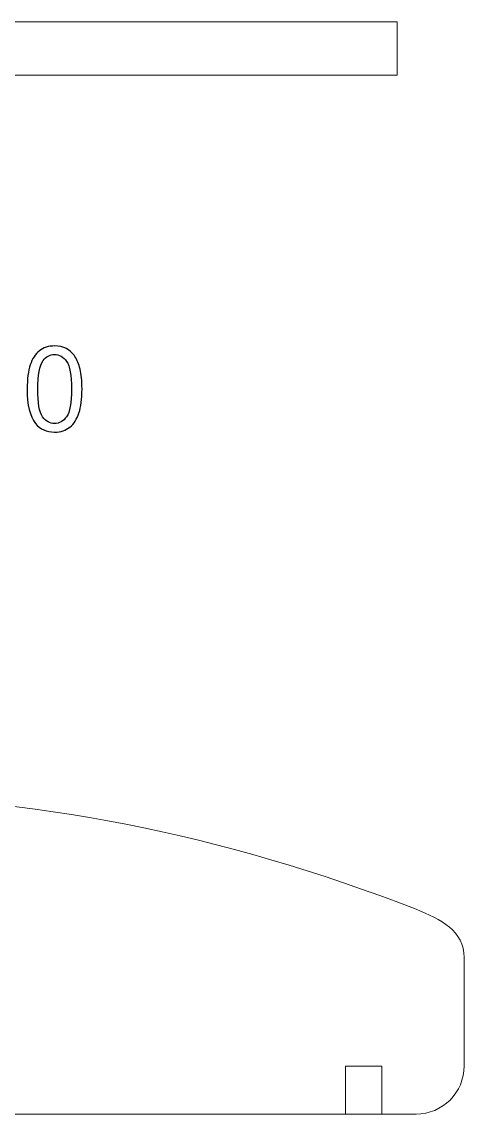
# Model space of a CAD drawing. Header units: centimetres. Extents: x -860 to -17, y -240 to 97.
# Drawn here: x -592.69 to -574.48, y -191.18 to -146.23 of the extents above; entities that cross this region are included whole.
import ezdxf

# ---------------------------------------------------------------- set-up
doc = ezdxf.new("R2010")
doc.units = ezdxf.units.CM
doc.header["$MEASUREMENT"] = 0
doc.layers.add('layer 1', color=7, linetype='Continuous')

msp = doc.modelspace()

# ---------------------------------------------------------------- linework, layer by layer
at = {"layer": 'layer 1', "color": 242, "lineweight": 20}
for points in [[(-621.24229, -146.22696), (-621.24229, -146.22696), (-577.24229, -146.22696), (-577.24229, -146.22696), (-577.24229, -146.22696), (-577.24229, -146.22696), (-577.24229, -148.42696), (-577.24229, -148.42696), (-577.24229, -148.42696), (-577.24229, -148.42696), (-621.24229, -148.42696), (-621.24229, -148.42696), (-621.24229, -148.42696), (-621.24229, -148.42696), (-621.24229, -146.22696), (-621.24229, -146.22696)], [(-579.36218, -191.18173), (-579.36218, -191.18173), (-577.86217, -191.18173), (-577.86217, -191.18173), (-577.86217, -191.18173), (-577.86217, -191.18173), (-577.86217, -189.20183), (-577.86217, -189.20183), (-577.86217, -189.20183), (-577.86217, -189.20183), (-579.36218, -189.20183), (-579.36218, -189.20183), (-579.36218, -189.20183), (-579.36218, -189.20183), (-579.36218, -191.18173), (-579.36218, -191.18173)]]:
    msp.add_open_spline(points, degree=3, knots=[0, 0, 0, 0, 0.2, 0.2, 0.2, 0.2, 0.4, 0.4, 0.4, 0.4, 0.6, 0.6, 0.6, 0.6, 1, 1, 1, 1], dxfattribs=at)
at = {"layer": 'layer 1', "color": 250}
for points, knots in [([(-592.47403, -161.33847), (-592.47403, -160.92861), (-592.432, -160.59717), (-592.34792, -160.34657), (-592.34792, -160.34657), (-592.26304, -160.09515), (-592.13774, -159.90195), (-591.97121, -159.76694), (-591.97121, -159.76694), (-591.80549, -159.63194), (-591.59611, -159.56484), (-591.34389, -159.56484), (-591.34389, -159.56484), (-591.15796, -159.56484), (-590.99466, -159.60203), (-590.85319, -159.67721), (-590.85319, -159.67721), (-590.71253, -159.75239), (-590.59612, -159.86072), (-590.50558, -160.00219), (-590.50558, -160.00219), (-590.41504, -160.14285), (-590.3439, -160.31504), (-590.29216, -160.51795), (-590.29216, -160.51795), (-590.23962, -160.72085), (-590.21375, -160.9949), (-590.21375, -161.33847), (-590.21375, -161.33847), (-590.21375, -161.74591), (-590.25578, -162.07573), (-590.33905, -162.32634), (-590.33905, -162.32634), (-590.42231, -162.57775), (-590.54762, -162.77096), (-590.71415, -162.90677), (-590.71415, -162.90677), (-590.87987, -163.04258), (-591.09005, -163.11048), (-591.34389, -163.11048), (-591.34389, -163.11048), (-591.67776, -163.11048), (-591.94049, -162.99165), (-592.13127, -162.75317), (-592.13127, -162.75317), (-592.36005, -162.46215), (-592.47403, -161.99085), (-592.47403, -161.33847)], [0, 0, 0, 0, 0.07692308, 0.07692308, 0.07692308, 0.07692308, 0.15384615, 0.15384615, 0.15384615, 0.15384615, 0.23076923, 0.23076923, 0.23076923, 0.23076923, 0.30769231, 0.30769231, 0.30769231, 0.30769231, 0.38461538, 0.38461538, 0.38461538, 0.38461538, 0.46153846, 0.46153846, 0.46153846, 0.46153846, 0.53846154, 0.53846154, 0.53846154, 0.53846154, 0.61538462, 0.61538462, 0.61538462, 0.61538462, 0.69230769, 0.69230769, 0.69230769, 0.69230769, 0.76923077, 0.76923077, 0.76923077, 0.76923077, 0.84615385, 0.84615385, 0.84615385, 0.84615385, 1, 1, 1, 1]), ([(-592.0375, -161.34009), (-592.0375, -161.91163), (-591.97121, -162.29158), (-591.83782, -162.47912), (-591.83782, -162.47912), (-591.70444, -162.66748), (-591.53952, -162.76126), (-591.34389, -162.76126), (-591.34389, -162.76126), (-591.14826, -162.76126), (-590.98334, -162.66667), (-590.84996, -162.47832), (-590.84996, -162.47832), (-590.71657, -162.28915), (-590.65028, -161.91001), (-590.65028, -161.34009), (-590.65028, -161.34009), (-590.65028, -160.76855), (-590.71657, -160.3886), (-590.84996, -160.20105), (-590.84996, -160.20105), (-590.98254, -160.0127), (-591.14907, -159.91892), (-591.34874, -159.91892), (-591.34874, -159.91892), (-591.54437, -159.91892), (-591.7012, -160.00219), (-591.81842, -160.16791), (-591.81842, -160.16791), (-591.96474, -160.3789), (-592.0375, -160.77017), (-592.0375, -161.34009)], [0, 0, 0, 0, 0.11111111, 0.11111111, 0.11111111, 0.11111111, 0.22222222, 0.22222222, 0.22222222, 0.22222222, 0.33333333, 0.33333333, 0.33333333, 0.33333333, 0.44444444, 0.44444444, 0.44444444, 0.44444444, 0.55555556, 0.55555556, 0.55555556, 0.55555556, 0.66666667, 0.66666667, 0.66666667, 0.66666667, 0.77777778, 0.77777778, 0.77777778, 0.77777778, 1, 1, 1, 1])]:
    msp.add_open_spline(points, degree=3, knots=knots, dxfattribs=at)
at = {"layer": 'layer 1', "color": 250, "lineweight": 20}
msp.add_open_spline([(-624.26505, -191.18173), (-608.3298, -191.18173), (-592.39455, -191.18173), (-576.4593, -191.18173), (-576.4593, -191.18173), (-575.36883, -191.18173), (-574.47664, -190.28954), (-574.47664, -189.19907), (-574.47664, -189.19907), (-574.47664, -187.71054), (-574.47664, -186.222), (-574.47664, -184.73347), (-574.47664, -184.73347), (-574.47664, -183.643), (-575.44349, -183.14731), (-576.4593, -182.75081), (-576.4593, -182.75081), (-592.39455, -176.53089), (-608.3298, -176.5), (-624.26505, -182.75081), (-624.26505, -182.75081), (-625.2802, -183.14901), (-626.24771, -183.64301), (-626.24771, -184.73347), (-626.24771, -184.73347), (-626.24771, -186.222), (-626.24771, -187.71054), (-626.24771, -189.19907), (-626.24771, -189.19907), (-626.24771, -190.28953), (-625.35552, -191.18173), (-624.26505, -191.18173)], degree=3, knots=[0, 0, 0, 0, 0.11111111, 0.11111111, 0.11111111, 0.11111111, 0.22222222, 0.22222222, 0.22222222, 0.22222222, 0.33333333, 0.33333333, 0.33333333, 0.33333333, 0.44444444, 0.44444444, 0.44444444, 0.44444444, 0.55555556, 0.55555556, 0.55555556, 0.55555556, 0.66666667, 0.66666667, 0.66666667, 0.66666667, 0.77777778, 0.77777778, 0.77777778, 0.77777778, 1, 1, 1, 1], dxfattribs=at)

doc.saveas('drawing.dxf')
